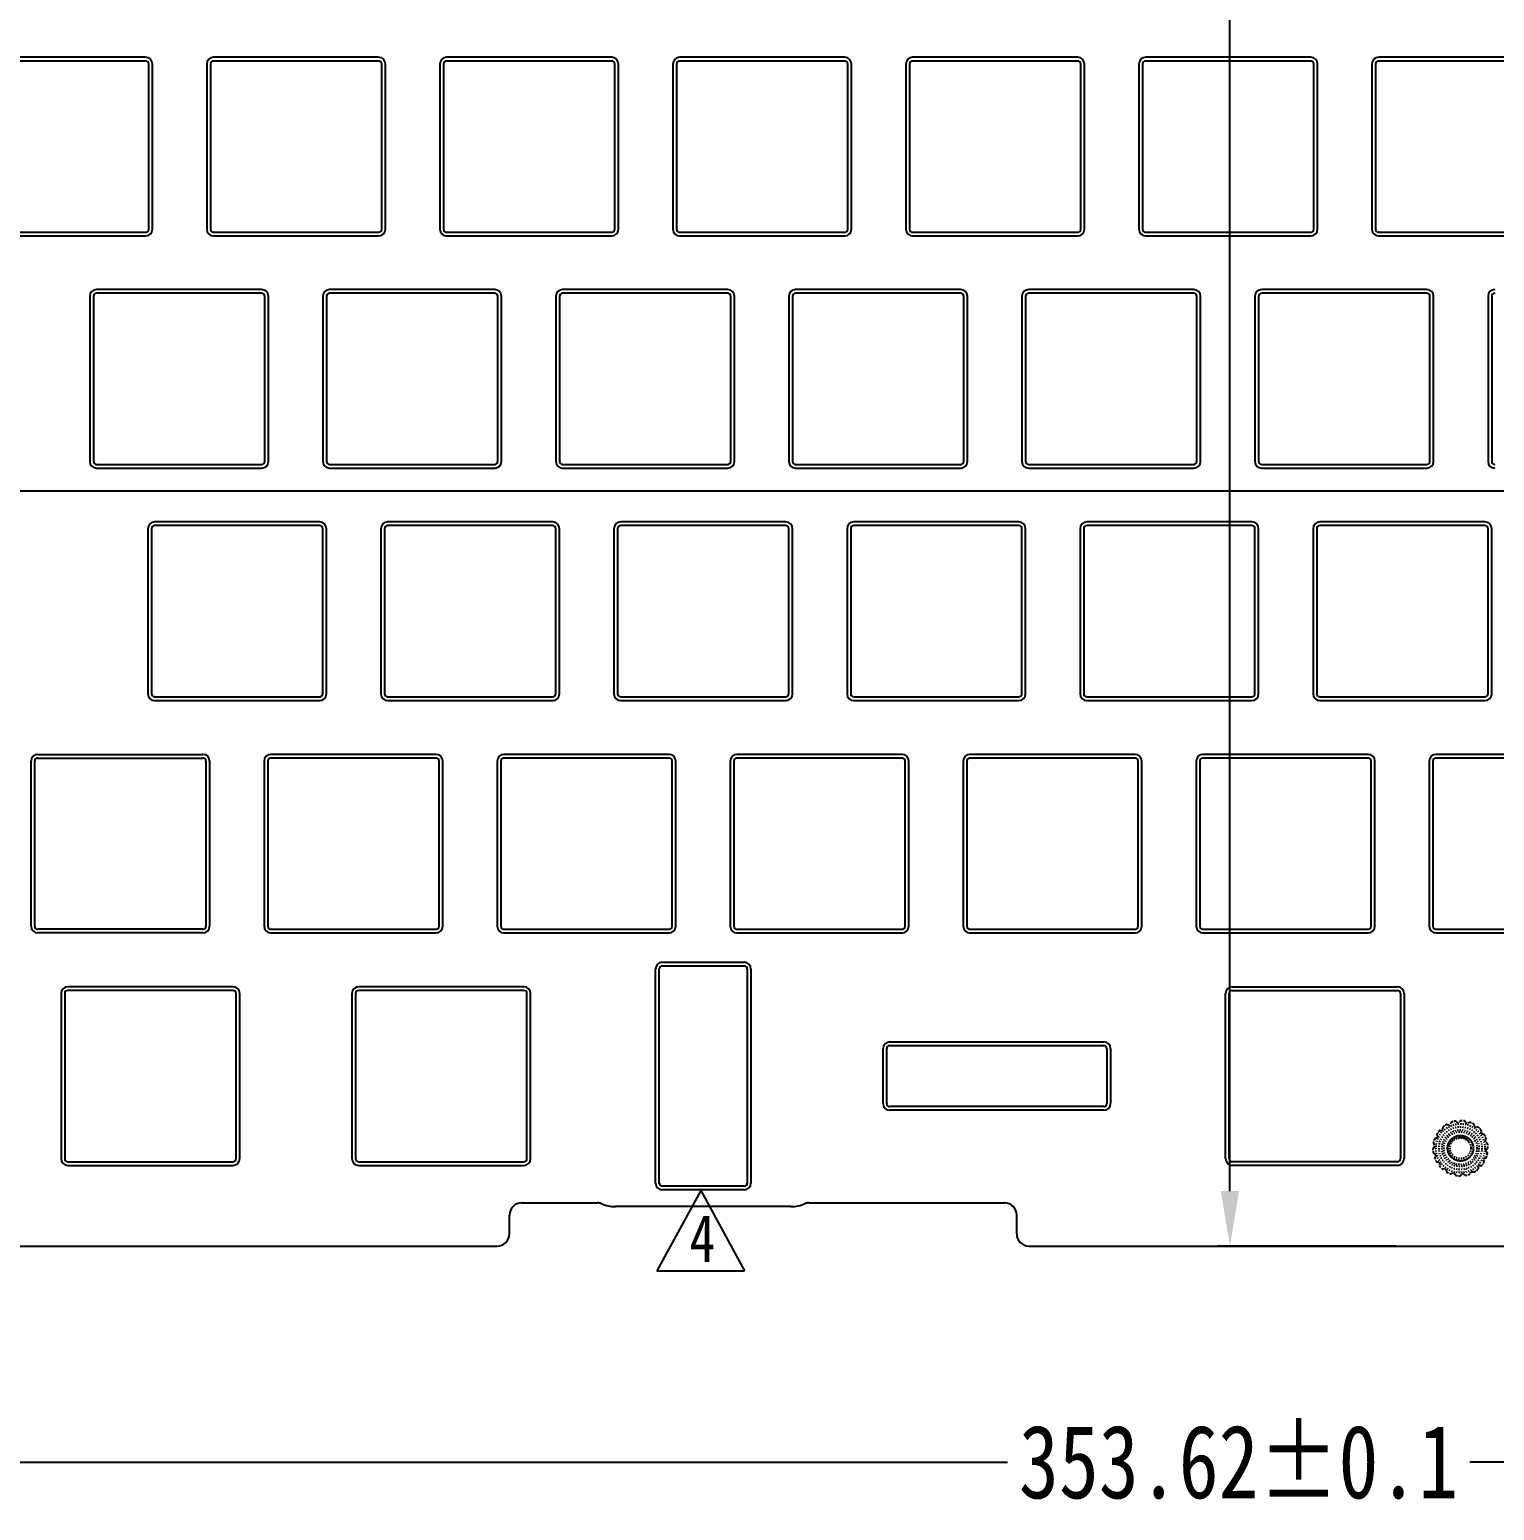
# Model space of a CAD drawing. Header units: inches. Extents: x 87 to 1202, y -45 to 350.
# Drawn here: x 838.8 to 958.5, y 121.7 to 242.8 of the extents above; entities that cross this region are included whole.
import ezdxf

# ---------------------------------------------------------------- set-up
doc = ezdxf.new("R2010")
doc.units = ezdxf.units.IN
doc.header["$LTSCALE"] = 0.909449
doc.header["$MEASUREMENT"] = 0
doc.header["$PDMODE"] = 3
doc.header["$PDSIZE"] = 0.3125
doc.linetypes.add('HIDDEN', pattern=[0.2, 0.1, -0.1])
doc.linetypes.add('PHANTOM', pattern=[0.8, 0.45, -0.05, 0.1, -0.05, 0.1, -0.05])
doc.layers.get('0').update_dxf_attribs({"linetype": 'CONTINUOUS'})
doc.layers.get('Defpoints').update_dxf_attribs({"linetype": 'CONTINUOUS'})
doc.layers.add('DEFAULT_2', color=8, linetype='HIDDEN')
doc.layers.add('DEFAULT_3', color=7, linetype='PHANTOM')
doc.styles.get("Standard").update_dxf_attribs({"font": 'txt', "width": 0.8})
doc.dimstyles.get("Standard").update_dxf_attribs({"dimtxt": 6, "dimasz": 4.5, "dimexe": 1, "dimexo": 1, "dimgap": 0.09, "dimtad": 0, "dimzin": 1, "dimdsep": 46, "dimtxsty": 'STANDARD', "dimcen": 0.09, "dimclrd": 5, "dimclre": 5, "dimclrt": 1, "dimadec": 0, "dimazin": 0, "dimtp": 0.01, "dimtm": 0.01, "dimtfac": 1, "dimtofl": 0, "dimtmove": 0, "dimatfit": 3, "dimfxl": 1, "dimtolj": 1, "dimtzin": 4, "dimarcsym": 0})

# ---------------------------------------------------------------- blocks, each defined once
blk = doc.blocks.new('*D8')
at = {"layer": 'DEFAULT_3', "color": 3, "linetype": 'ByBlock', "lineweight": -2}
for p, q in [((769.86, 206.73), (769.86, 204.03)), ((1127.08, 206.23), (1127.08, 204.03)), ((769.86, 205.03), (764.05, 205.03)), ((1122.58, 205.03), (774.36, 205.03))]:
    blk.add_line(p, q, dxfattribs=at)
at = {"layer": 'DEFAULT_3', "color": 3, "linetype": 'ByBlock'}
for points in [[(774.36, 205.78), (774.36, 204.28), (769.86, 205.03)], [(1122.58, 205.78), (1122.58, 204.28), (1127.08, 205.03)]]:
    blk.add_solid(points, dxfattribs=at)
at = {"layer": 'Defpoints', "color": 0, "linetype": 'ByBlock'}
for p in [(769.86, 207.73), (1127.08, 207.23), (1127.08, 205.03)]:
    blk.add_point(p, dxfattribs=at)
at = {"layer": 'DEFAULT_3', "color": 3, "linetype": 'ByBlock', "insert": (746.4, 205.03), "char_height": 6, "attachment_point": 5}
blk.add_mtext('\\A1;357.22{\\H0.7x;\\S+0.1^ -0.2;}', dxfattribs=at)
blk = doc.blocks.new('*D9')
at = {"layer": 'DEFAULT_3', "color": 3, "linetype": 'ByBlock', "lineweight": -2}
for p, q in [((771.66, 146.84), (771.66, 124.64)), ((1125.28, 142.61), (1125.28, 124.64)), ((776.16, 125.64), (918.75, 125.64)), ((1120.78, 125.64), (956.53, 125.64))]:
    blk.add_line(p, q, dxfattribs=at)
at = {"layer": 'DEFAULT_3', "color": 3, "linetype": 'ByBlock'}
for points in [[(776.16, 126.39), (776.16, 124.89), (771.66, 125.64)], [(1120.78, 126.39), (1120.78, 124.89), (1125.28, 125.64)]]:
    blk.add_solid(points, dxfattribs=at)
at = {"layer": 'Defpoints', "color": 0, "linetype": 'ByBlock'}
for p in [(771.66, 147.84), (1125.28, 143.61), (771.66, 125.64)]:
    blk.add_point(p, dxfattribs=at)
at = {"layer": 'DEFAULT_3', "color": 3, "linetype": 'ByBlock', "insert": (937.64, 125.64), "char_height": 6, "attachment_point": 5}
blk.add_mtext('\\A1;353.62%%P0.1', dxfattribs=at)
blk = doc.blocks.new('*D12')
at = {"layer": 'DEFAULT_3', "color": 3, "linetype": 'ByBlock', "lineweight": -2}
for p, q in [((936.93, 271.76), (936.93, 276.26)), ((946.5, 271.76), (935.93, 271.76)), ((936.93, 147.81), (936.93, 267.26)), ((950.5, 143.31), (935.93, 143.31))]:
    blk.add_line(p, q, dxfattribs=at)
at = {"layer": 'DEFAULT_3', "color": 3, "linetype": 'ByBlock'}
for points in [[(936.18, 267.26), (937.68, 267.26), (936.93, 271.76)], [(936.18, 147.81), (937.68, 147.81), (936.93, 143.31)]]:
    blk.add_solid(points, dxfattribs=at)
at = {"layer": 'Defpoints', "color": 0, "linetype": 'ByBlock'}
for p in [(936.93, 271.76), (947.5, 271.76), (951.5, 143.31)]:
    blk.add_point(p, dxfattribs=at)
at = {"layer": 'DEFAULT_3', "color": 3, "linetype": 'ByBlock', "insert": (936.93, 294.35), "char_height": 6, "attachment_point": 5, "rotation": 90}
blk.add_mtext('\\A1;128.44%%P0.1', dxfattribs=at)

msp = doc.modelspace()

# ---------------------------------------------------------------- linework, layer by layer
at = {"color": 7, "linetype": 'Continuous'}
for p, q in [((848.291, 240.496), (834.791, 240.496)), ((848.291, 240.196), (834.791, 240.196)), ((848.541, 226.446), (848.541, 239.946)), ((848.841, 226.446), (848.841, 239.946)), ((853.291, 239.946), (853.291, 226.446)), ((853.591, 239.946), (853.591, 226.446)), ((867.341, 240.496), (853.841, 240.496)), ((867.341, 240.196), (853.841, 240.196)), ((867.591, 226.446), (867.591, 239.946)), ((867.891, 226.446), (867.891, 239.946)), ((872.341, 239.946), (872.341, 226.446)), ((872.641, 239.946), (872.641, 226.446)), ((886.391, 240.496), (872.891, 240.496)), ((886.391, 240.196), (872.891, 240.196)), ((886.641, 226.446), (886.641, 239.946)), ((886.941, 226.446), (886.941, 239.946)), ((891.391, 239.946), (891.391, 226.446)), ((891.691, 239.946), (891.691, 226.446)), ((905.441, 240.496), (891.941, 240.496)), ((905.441, 240.196), (891.941, 240.196)), ((905.691, 226.446), (905.691, 239.946)), ((905.991, 226.446), (905.991, 239.946)), ((910.441, 239.946), (910.441, 226.446)), ((910.741, 239.946), (910.741, 226.446)), ((924.491, 240.496), (910.991, 240.496)), ((924.491, 240.196), (910.991, 240.196)), ((924.741, 226.446), (924.741, 239.946)), ((925.041, 226.446), (925.041, 239.946)), ((929.491, 239.946), (929.491, 226.446)), ((929.791, 239.946), (929.791, 226.446)), ((943.541, 240.496), (930.041, 240.496)), ((943.541, 240.196), (930.041, 240.196)), ((943.791, 226.446), (943.791, 239.946)), ((944.091, 226.446), (944.091, 239.946)), ((948.541, 239.946), (948.541, 226.446)), ((948.841, 239.946), (948.841, 226.446)), ((962.591, 240.496), (949.091, 240.496)), ((962.591, 240.196), (949.091, 240.196)), ((834.791, 226.196), (848.291, 226.196)), ((834.791, 225.896), (848.291, 225.896)), ((853.841, 226.196), (867.341, 226.196)), ((853.841, 225.896), (867.341, 225.896)), ((872.891, 226.196), (886.391, 226.196)), ((872.891, 225.896), (886.391, 225.896)), ((891.941, 226.196), (905.441, 226.196)), ((891.941, 225.896), (905.441, 225.896)), ((910.991, 226.196), (924.491, 226.196)), ((910.991, 225.896), (924.491, 225.896)), ((930.041, 226.196), (943.541, 226.196)), ((930.041, 225.896), (943.541, 225.896)), ((949.091, 226.196), (962.591, 226.196)), ((949.091, 225.896), (962.591, 225.896)), ((843.726, 220.961), (843.726, 207.461)), ((844.026, 220.961), (844.026, 207.461)), ((857.776, 221.511), (844.276, 221.511)), ((857.776, 221.211), (844.276, 221.211)), ((858.026, 207.461), (858.026, 220.961)), ((858.326, 207.461), (858.326, 220.961)), ((862.776, 220.961), (862.776, 207.461)), ((863.076, 220.961), (863.076, 207.461)), ((876.826, 221.511), (863.326, 221.511)), ((876.826, 221.211), (863.326, 221.211)), ((877.076, 207.461), (877.076, 220.961)), ((877.376, 207.461), (877.376, 220.961)), ((881.826, 220.961), (881.826, 207.461)), ((882.126, 220.961), (882.126, 207.461)), ((895.876, 221.511), (882.376, 221.511)), ((895.876, 221.211), (882.376, 221.211)), ((896.126, 207.461), (896.126, 220.961)), ((896.426, 207.461), (896.426, 220.961)), ((900.876, 220.961), (900.876, 207.461)), ((901.176, 220.961), (901.176, 207.461)), ((914.926, 221.511), (901.426, 221.511)), ((914.926, 221.211), (901.426, 221.211)), ((915.176, 207.461), (915.176, 220.961)), ((915.476, 207.461), (915.476, 220.961)), ((919.926, 220.961), (919.926, 207.461)), ((920.226, 220.961), (920.226, 207.461)), ((933.976, 221.511), (920.476, 221.511)), ((933.976, 221.211), (920.476, 221.211)), ((934.226, 207.461), (934.226, 220.961)), ((934.526, 207.461), (934.526, 220.961)), ((938.976, 220.961), (938.976, 207.461)), ((939.276, 220.961), (939.276, 207.461)), ((953.026, 221.511), (939.526, 221.511)), ((953.026, 221.211), (939.526, 221.211)), ((953.276, 207.461), (953.276, 220.961)), ((953.576, 207.461), (953.576, 220.961)), ((958.026, 220.961), (958.026, 207.461)), ((958.326, 220.961), (958.326, 207.461)), ((844.276, 207.211), (857.776, 207.211)), ((863.326, 207.211), (876.826, 207.211)), ((882.376, 207.211), (895.876, 207.211)), ((901.426, 207.211), (914.926, 207.211)), ((920.476, 207.211), (933.976, 207.211)), ((939.526, 207.211), (953.026, 207.211)), ((844.276, 206.911), (857.776, 206.911)), ((863.326, 206.911), (876.826, 206.911)), ((882.376, 206.911), (895.876, 206.911)), ((901.426, 206.911), (914.926, 206.911)), ((920.476, 206.911), (933.976, 206.911)), ((939.526, 206.911), (953.026, 206.911)), ((862.526, 202.511), (849.026, 202.511)), ((862.526, 202.211), (849.026, 202.211)), ((881.576, 202.511), (868.076, 202.511)), ((881.576, 202.211), (868.076, 202.211)), ((900.626, 202.511), (887.126, 202.511)), ((900.626, 202.211), (887.126, 202.211)), ((919.676, 202.511), (906.176, 202.511)), ((919.676, 202.211), (906.176, 202.211)), ((938.726, 202.511), (925.226, 202.511)), ((938.726, 202.211), (925.226, 202.211)), ((957.776, 202.511), (944.276, 202.511)), ((957.776, 202.211), (944.276, 202.211)), ((848.476, 201.961), (848.476, 188.461)), ((848.776, 201.961), (848.776, 188.461)), ((862.776, 188.461), (862.776, 201.961)), ((863.076, 188.461), (863.076, 201.961)), ((867.526, 201.961), (867.526, 188.461)), ((867.826, 201.961), (867.826, 188.461)), ((881.826, 188.461), (881.826, 201.961)), ((882.126, 188.461), (882.126, 201.961)), ((886.576, 201.961), (886.576, 188.461)), ((886.876, 201.961), (886.876, 188.461)), ((900.876, 188.461), (900.876, 201.961)), ((901.176, 188.461), (901.176, 201.961)), ((905.626, 201.961), (905.626, 188.461)), ((905.926, 201.961), (905.926, 188.461)), ((919.926, 188.461), (919.926, 201.961)), ((920.226, 188.461), (920.226, 201.961)), ((924.676, 201.961), (924.676, 188.461)), ((924.976, 201.961), (924.976, 188.461)), ((938.976, 188.461), (938.976, 201.961)), ((939.276, 188.461), (939.276, 201.961)), ((943.726, 201.961), (943.726, 188.461)), ((944.026, 201.961), (944.026, 188.461)), ((958.026, 188.461), (958.026, 201.961)), ((958.326, 188.461), (958.326, 201.961)), ((849.026, 188.211), (862.526, 188.211)), ((849.026, 187.911), (862.526, 187.911)), ((868.076, 188.211), (881.576, 188.211)), ((868.076, 187.911), (881.576, 187.911)), ((887.126, 188.211), (900.626, 188.211)), ((887.126, 187.911), (900.626, 187.911)), ((906.176, 188.211), (919.676, 188.211)), ((906.176, 187.911), (919.676, 187.911)), ((925.226, 188.211), (938.726, 188.211)), ((925.226, 187.911), (938.726, 187.911)), ((944.276, 188.211), (957.776, 188.211)), ((944.276, 187.911), (957.776, 187.911)), ((838.926, 169.461), (838.926, 182.961)), ((839.226, 169.461), (839.226, 182.961)), ((839.476, 183.511), (852.976, 183.511)), ((839.476, 183.211), (852.976, 183.211)), ((853.226, 182.961), (853.226, 169.461)), ((853.526, 182.961), (853.526, 169.461)), ((857.976, 182.961), (857.976, 169.461)), ((858.276, 182.961), (858.276, 169.461)), ((872.026, 183.511), (858.526, 183.511)), ((872.026, 183.211), (858.526, 183.211)), ((872.276, 169.461), (872.276, 182.961)), ((872.576, 169.461), (872.576, 182.961)), ((877.026, 182.961), (877.026, 169.461)), ((877.326, 182.961), (877.326, 169.461)), ((891.076, 183.511), (877.576, 183.511)), ((891.076, 183.211), (877.576, 183.211)), ((891.326, 169.461), (891.326, 182.961)), ((891.626, 169.461), (891.626, 182.961)), ((896.076, 182.961), (896.076, 169.461)), ((896.376, 182.961), (896.376, 169.461)), ((910.126, 183.511), (896.626, 183.511)), ((910.126, 183.211), (896.626, 183.211)), ((910.376, 169.461), (910.376, 182.961)), ((910.676, 169.461), (910.676, 182.961)), ((915.126, 182.961), (915.126, 169.461)), ((915.426, 182.961), (915.426, 169.461)), ((929.176, 183.511), (915.676, 183.511)), ((929.176, 183.211), (915.676, 183.211)), ((929.426, 169.461), (929.426, 182.961)), ((929.726, 169.461), (929.726, 182.961)), ((934.176, 182.961), (934.176, 169.461)), ((934.476, 182.961), (934.476, 169.461)), ((948.226, 183.511), (934.726, 183.511)), ((948.226, 183.211), (934.726, 183.211)), ((948.476, 169.461), (948.476, 182.961)), ((948.776, 169.461), (948.776, 182.961)), ((953.226, 182.961), (953.226, 169.461)), ((953.526, 182.961), (953.526, 169.461)), ((967.276, 183.511), (953.776, 183.511)), ((967.276, 183.211), (953.776, 183.211)), ((852.976, 169.211), (839.476, 169.211)), ((852.976, 168.911), (839.476, 168.911)), ((858.526, 169.211), (872.026, 169.211)), ((858.526, 168.911), (872.026, 168.911)), ((877.576, 169.211), (891.076, 169.211)), ((877.576, 168.911), (891.076, 168.911)), ((896.626, 169.211), (910.126, 169.211)), ((896.626, 168.911), (910.126, 168.911)), ((915.676, 169.211), (929.176, 169.211)), ((915.676, 168.911), (929.176, 168.911)), ((934.726, 169.211), (948.226, 169.211)), ((934.726, 168.911), (948.226, 168.911)), ((953.776, 169.211), (967.276, 169.211)), ((953.776, 168.911), (967.276, 168.911)), ((890.521, 166.511), (897.221, 166.511)), ((890.521, 166.211), (897.221, 166.211)), ((841.381, 163.961), (841.381, 150.461)), ((841.681, 163.961), (841.681, 150.461)), ((855.431, 164.511), (841.931, 164.511)), ((855.431, 164.211), (841.931, 164.211)), ((855.681, 150.461), (855.681, 163.961)), ((855.981, 150.461), (855.981, 163.961)), ((865.161, 163.961), (865.161, 150.461)), ((865.461, 163.961), (865.461, 150.461)), ((879.211, 164.511), (865.711, 164.511)), ((879.211, 164.211), (865.711, 164.211)), ((879.461, 150.461), (879.461, 163.961)), ((879.761, 150.461), (879.761, 163.961)), ((936.571, 150.461), (936.571, 163.961)), ((936.871, 150.461), (936.871, 163.961)), ((937.121, 164.511), (950.621, 164.511)), ((937.121, 164.211), (950.621, 164.211)), ((950.871, 163.961), (950.871, 150.461)), ((951.171, 163.961), (951.171, 150.461)), ((909.121, 160.011), (926.621, 160.011)), ((908.571, 154.961), (908.571, 159.461)), ((908.871, 154.961), (908.871, 159.461)), ((909.121, 159.711), (926.621, 159.711)), ((926.871, 159.461), (926.871, 154.961)), ((927.171, 159.461), (927.171, 154.961)), ((926.621, 154.711), (909.121, 154.711)), ((926.621, 154.411), (909.121, 154.411)), ((841.931, 150.211), (855.431, 150.211)), ((865.711, 150.211), (879.211, 150.211)), ((950.621, 150.211), (937.121, 150.211)), ((841.931, 149.911), (855.431, 149.911)), ((865.711, 149.911), (879.211, 149.911)), ((950.621, 149.911), (937.121, 149.911)), ((879.03, 146.841), (885.235, 146.841)), ((878.03, 144.311), (878.03, 145.841)), ((919.495, 144.311), (919.495, 145.841)), ((813.145, 143.311), (877.03, 143.311)), ((920.495, 143.311), (982.495, 143.311))]:
    msp.add_line(p, q, dxfattribs=at)
at = {"linetype": 'Continuous'}
for p, q in [((889.971, 148.461), (889.971, 165.961)), ((890.271, 148.461), (890.271, 165.961)), ((897.471, 165.961), (897.471, 148.461)), ((897.771, 165.961), (897.771, 148.461)), ((901.038, 146.541), (886.704, 146.541)), ((902.507, 146.841), (918.495, 146.841))]:
    msp.add_line(p, q, dxfattribs=at)
for p, q in [((893.667, 147.861), (890.089, 141.284)), ((893.667, 147.861), (897.246, 141.284)), ((890.089, 141.284), (897.246, 141.284))]:
    msp.add_line(p, q)
at = {"color": 1, "linetype": 'Continuous'}
for p, q in [((897.221, 148.211), (890.521, 148.211)), ((897.221, 147.911), (890.521, 147.911))]:
    msp.add_line(p, q, dxfattribs=at)
at = {"color": 7, "linetype": 'Continuous'}
for centre, radius, start, end in [((848.291, 239.946), 0.55, 0.00002, 89.99998), ((848.291, 239.946), 0.25, 0, 89.99997), ((853.841, 239.946), 0.55, 90.00002, 179.99998), ((853.841, 239.946), 0.25, 89.99997, 179.99997), ((867.341, 239.946), 0.55, 0.00002, 89.99998), ((867.341, 239.946), 0.25, 0, 89.99997), ((872.891, 239.946), 0.55, 90.00002, 179.99998), ((872.891, 239.946), 0.25, 89.99997, 179.99997), ((886.391, 239.946), 0.55, 0.00002, 89.99998), ((886.391, 239.946), 0.25, 0, 89.99997), ((891.941, 239.946), 0.55, 90.00002, 179.99998), ((891.941, 239.946), 0.25, 89.99997, 179.99997), ((905.441, 239.946), 0.55, 0.00002, 89.99998), ((905.441, 239.946), 0.25, 0, 89.99997), ((910.991, 239.946), 0.55, 90.00002, 179.99998), ((910.991, 239.946), 0.25, 89.99997, 179.99997), ((924.491, 239.946), 0.55, 0.00002, 89.99998), ((924.491, 239.946), 0.25, 0, 89.99997), ((930.041, 239.946), 0.55, 90.00002, 179.99998), ((930.041, 239.946), 0.25, 89.99997, 179.99997), ((943.541, 239.946), 0.55, 0.00002, 89.99998), ((943.541, 239.946), 0.25, 0, 89.99997), ((949.091, 239.946), 0.55, 90.00002, 179.99998), ((949.091, 239.946), 0.25, 89.99997, 179.99997), ((848.291, 226.446), 0.55, 270.00002, 359.99998), ((848.291, 226.446), 0.25, 269.99997, 0), ((853.841, 226.446), 0.55, 180.00002, 269.99998), ((853.841, 226.446), 0.25, 179.99997, 269.99997), ((867.341, 226.446), 0.55, 270.00002, 359.99998), ((867.341, 226.446), 0.25, 269.99997, 0), ((872.891, 226.446), 0.55, 180.00002, 269.99998), ((872.891, 226.446), 0.25, 179.99997, 269.99997), ((886.391, 226.446), 0.55, 270.00002, 359.99998), ((886.391, 226.446), 0.25, 269.99997, 0), ((891.941, 226.446), 0.55, 180.00002, 269.99998), ((891.941, 226.446), 0.25, 179.99997, 269.99997), ((905.441, 226.446), 0.55, 270.00002, 359.99998), ((905.441, 226.446), 0.25, 269.99997, 0), ((910.991, 226.446), 0.55, 180.00002, 269.99998), ((910.991, 226.446), 0.25, 179.99997, 269.99997), ((924.491, 226.446), 0.55, 270.00002, 359.99998), ((924.491, 226.446), 0.25, 269.99997, 0), ((930.041, 226.446), 0.55, 180.00002, 269.99998), ((930.041, 226.446), 0.25, 179.99997, 269.99997), ((943.541, 226.446), 0.55, 270.00002, 359.99998), ((943.541, 226.446), 0.25, 269.99997, 0), ((949.091, 226.446), 0.55, 180.00002, 269.99998), ((949.091, 226.446), 0.25, 179.99997, 269.99997), ((844.276, 220.961), 0.55, 90.00002, 179.99998), ((844.276, 220.961), 0.25, 89.99997, 179.99997), ((857.776, 220.961), 0.55, 0.00002, 89.99998), ((857.776, 220.961), 0.25, 0, 89.99997), ((863.326, 220.961), 0.55, 90.00002, 179.99998), ((863.326, 220.961), 0.25, 89.99997, 179.99997), ((876.826, 220.961), 0.55, 0.00002, 89.99998), ((876.826, 220.961), 0.25, 0, 89.99997), ((882.376, 220.961), 0.55, 90.00002, 179.99998), ((882.376, 220.961), 0.25, 89.99997, 179.99997), ((895.876, 220.961), 0.55, 0.00002, 89.99998), ((895.876, 220.961), 0.25, 0, 89.99997), ((901.426, 220.961), 0.55, 90.00002, 179.99998), ((901.426, 220.961), 0.25, 89.99997, 179.99997), ((914.926, 220.961), 0.55, 0.00002, 89.99998), ((914.926, 220.961), 0.25, 0, 89.99997), ((920.476, 220.961), 0.55, 90.00002, 179.99998), ((920.476, 220.961), 0.25, 89.99997, 179.99997), ((933.976, 220.961), 0.55, 0.00002, 89.99998), ((933.976, 220.961), 0.25, 0, 89.99997), ((939.526, 220.961), 0.55, 90.00002, 179.99998), ((939.526, 220.961), 0.25, 89.99997, 179.99997), ((953.026, 220.961), 0.55, 0.00002, 89.99998), ((953.026, 220.961), 0.25, 0, 89.99997), ((958.576, 220.961), 0.55, 90.00002, 179.99998), ((958.576, 220.961), 0.25, 89.99997, 179.99997), ((844.276, 207.461), 0.55, 180.00002, 269.99998), ((844.276, 207.461), 0.25, 179.99997, 269.99997), ((857.776, 207.461), 0.55, 270.00002, 359.99998), ((857.776, 207.461), 0.25, 269.99997, 0), ((863.326, 207.461), 0.55, 180.00002, 269.99998), ((863.326, 207.461), 0.25, 179.99997, 269.99997), ((876.826, 207.461), 0.55, 270.00002, 359.99998), ((876.826, 207.461), 0.25, 269.99997, 0), ((882.376, 207.461), 0.55, 180.00002, 269.99998), ((882.376, 207.461), 0.25, 179.99997, 269.99997), ((895.876, 207.461), 0.55, 270.00002, 359.99998), ((895.876, 207.461), 0.25, 269.99997, 0), ((901.426, 207.461), 0.55, 180.00002, 269.99998), ((901.426, 207.461), 0.25, 179.99997, 269.99997), ((914.926, 207.461), 0.55, 270.00002, 359.99998), ((914.926, 207.461), 0.25, 269.99997, 0), ((920.476, 207.461), 0.55, 180.00002, 269.99998), ((920.476, 207.461), 0.25, 179.99997, 269.99997), ((933.976, 207.461), 0.55, 270.00002, 359.99998), ((933.976, 207.461), 0.25, 269.99997, 0), ((939.526, 207.461), 0.55, 180.00002, 269.99998), ((939.526, 207.461), 0.25, 179.99997, 269.99997), ((953.026, 207.461), 0.55, 270.00002, 359.99998), ((953.026, 207.461), 0.25, 269.99997, 0), ((958.576, 207.461), 0.55, 180.00002, 269.99998), ((958.576, 207.461), 0.25, 179.99997, 269.99997), ((849.026, 201.961), 0.55, 90.00002, 179.99998), ((849.026, 201.961), 0.25, 89.99997, 179.99997), ((862.526, 201.961), 0.55, 0.00002, 89.99998), ((862.526, 201.961), 0.25, 0, 89.99997), ((868.076, 201.961), 0.55, 90.00002, 179.99998), ((868.076, 201.961), 0.25, 89.99997, 179.99997), ((881.576, 201.961), 0.55, 0.00002, 89.99998), ((881.576, 201.961), 0.25, 0, 89.99997), ((887.126, 201.961), 0.55, 90.00002, 179.99998), ((887.126, 201.961), 0.25, 89.99997, 179.99997), ((900.626, 201.961), 0.55, 0.00002, 89.99998), ((900.626, 201.961), 0.25, 0, 89.99997), ((906.176, 201.961), 0.55, 90.00002, 179.99998), ((906.176, 201.961), 0.25, 89.99997, 179.99997), ((919.676, 201.961), 0.55, 0.00002, 89.99998), ((919.676, 201.961), 0.25, 0, 89.99997), ((925.226, 201.961), 0.55, 90.00002, 179.99998), ((925.226, 201.961), 0.25, 89.99997, 179.99997), ((938.726, 201.961), 0.55, 0.00002, 89.99998), ((938.726, 201.961), 0.25, 0, 89.99997), ((944.276, 201.961), 0.55, 90.00002, 179.99998), ((944.276, 201.961), 0.25, 89.99997, 179.99997), ((957.776, 201.961), 0.55, 0.00002, 89.99998), ((957.776, 201.961), 0.25, 0, 89.99997), ((849.026, 188.461), 0.55, 180.00002, 269.99998), ((849.026, 188.461), 0.25, 179.99997, 269.99997), ((862.526, 188.461), 0.55, 270.00002, 359.99998), ((862.526, 188.461), 0.25, 269.99997, 0), ((868.076, 188.461), 0.55, 180.00002, 269.99998), ((868.076, 188.461), 0.25, 179.99997, 269.99997), ((881.576, 188.461), 0.55, 270.00002, 359.99998), ((881.576, 188.461), 0.25, 269.99997, 0), ((887.126, 188.461), 0.55, 180.00002, 269.99998), ((887.126, 188.461), 0.25, 179.99997, 269.99997), ((900.626, 188.461), 0.55, 270.00002, 359.99998), ((900.626, 188.461), 0.25, 269.99997, 0), ((906.176, 188.461), 0.55, 180.00002, 269.99998), ((906.176, 188.461), 0.25, 179.99997, 269.99997), ((919.676, 188.461), 0.55, 270.00002, 359.99998), ((919.676, 188.461), 0.25, 269.99997, 0), ((925.226, 188.461), 0.55, 180.00002, 269.99998), ((925.226, 188.461), 0.25, 179.99997, 269.99997), ((938.726, 188.461), 0.55, 270.00002, 359.99998), ((938.726, 188.461), 0.25, 269.99997, 0), ((944.276, 188.461), 0.55, 180.00002, 269.99998), ((944.276, 188.461), 0.25, 179.99997, 269.99997), ((957.776, 188.461), 0.55, 270.00002, 359.99998), ((957.776, 188.461), 0.25, 269.99997, 0), ((839.476, 182.961), 0.55, 90, 180), ((839.476, 182.961), 0.25, 90, 180), ((852.976, 182.961), 0.55, 0, 90), ((852.976, 182.961), 0.25, 0, 90), ((858.526, 182.961), 0.55, 90.00002, 179.99998), ((858.526, 182.961), 0.25, 89.99997, 179.99997), ((872.026, 182.961), 0.55, 0.00002, 89.99998), ((872.026, 182.961), 0.25, 0, 89.99997), ((877.576, 182.961), 0.55, 90.00002, 179.99998), ((877.576, 182.961), 0.25, 89.99997, 179.99997), ((891.076, 182.961), 0.55, 0.00002, 89.99998), ((891.076, 182.961), 0.25, 0, 89.99997), ((896.626, 182.961), 0.55, 90.00002, 179.99998), ((896.626, 182.961), 0.25, 89.99997, 179.99997), ((910.126, 182.961), 0.55, 0.00002, 89.99998), ((910.126, 182.961), 0.25, 0, 89.99997), ((915.676, 182.961), 0.55, 90.00002, 179.99998), ((915.676, 182.961), 0.25, 89.99997, 179.99997), ((929.176, 182.961), 0.55, 0.00002, 89.99998), ((929.176, 182.961), 0.25, 0, 89.99997), ((934.726, 182.961), 0.55, 90.00002, 179.99998), ((934.726, 182.961), 0.25, 89.99997, 179.99997), ((948.226, 182.961), 0.55, 0.00002, 89.99998), ((948.226, 182.961), 0.25, 0, 89.99997), ((953.776, 182.961), 0.55, 90.00002, 179.99998), ((953.776, 182.961), 0.25, 89.99997, 179.99997), ((839.476, 169.461), 0.55, 180, 270), ((839.476, 169.461), 0.25, 180, 270), ((852.976, 169.461), 0.55, 270, 0), ((852.976, 169.461), 0.25, 270, 0), ((858.526, 169.461), 0.55, 180.00002, 269.99998), ((858.526, 169.461), 0.25, 179.99997, 269.99997), ((872.026, 169.461), 0.55, 270.00002, 359.99998), ((872.026, 169.461), 0.25, 269.99997, 0), ((877.576, 169.461), 0.55, 180.00002, 269.99998), ((877.576, 169.461), 0.25, 179.99997, 269.99997), ((891.076, 169.461), 0.55, 270.00002, 359.99998), ((891.076, 169.461), 0.25, 269.99997, 0), ((896.626, 169.461), 0.55, 180.00002, 269.99998), ((896.626, 169.461), 0.25, 179.99997, 269.99997), ((910.126, 169.461), 0.55, 270.00002, 359.99998), ((910.126, 169.461), 0.25, 269.99997, 0), ((915.676, 169.461), 0.55, 180.00002, 269.99998), ((915.676, 169.461), 0.25, 179.99997, 269.99997), ((929.176, 169.461), 0.55, 270.00002, 359.99998), ((929.176, 169.461), 0.25, 269.99997, 0), ((934.726, 169.461), 0.55, 180.00002, 269.99998), ((934.726, 169.461), 0.25, 179.99997, 269.99997), ((948.226, 169.461), 0.55, 270.00002, 359.99998), ((948.226, 169.461), 0.25, 269.99997, 0), ((953.776, 169.461), 0.55, 180.00002, 269.99998), ((953.776, 169.461), 0.25, 179.99997, 269.99997), ((890.521, 165.961), 0.55, 90, 180), ((890.521, 165.961), 0.25, 90, 180), ((897.221, 165.961), 0.55, 0, 90), ((897.221, 165.961), 0.25, 360, 90), ((841.931, 163.961), 0.55, 90.00002, 179.99998), ((841.931, 163.961), 0.25, 89.99997, 179.99997), ((855.431, 163.961), 0.55, 0.00002, 89.99998), ((855.431, 163.961), 0.25, 0, 89.99997), ((865.711, 163.961), 0.55, 90.00002, 179.99998), ((865.711, 163.961), 0.25, 89.99997, 179.99997), ((879.211, 163.961), 0.55, 0.00002, 89.99998), ((879.211, 163.961), 0.25, 0, 89.99997), ((937.121, 163.961), 0.55, 90, 180), ((937.121, 163.961), 0.25, 90, 180), ((950.621, 163.961), 0.55, 0, 90), ((950.621, 163.961), 0.25, 360, 90), ((909.121, 159.461), 0.55, 90, 180), ((926.621, 159.461), 0.55, 0, 90), ((909.121, 159.461), 0.25, 90, 180), ((926.621, 159.461), 0.25, 360, 90), ((909.121, 154.961), 0.55, 180, 270), ((909.121, 154.961), 0.25, 180, 270), ((926.621, 154.961), 0.55, 270, 360), ((926.621, 154.961), 0.25, 270, 0), ((841.931, 150.461), 0.55, 180.00002, 269.99998), ((841.931, 150.461), 0.25, 179.99997, 269.99997), ((855.431, 150.461), 0.55, 270.00002, 359.99998), ((855.431, 150.461), 0.25, 269.99997, 0), ((865.711, 150.461), 0.55, 180.00002, 269.99998), ((865.711, 150.461), 0.25, 179.99997, 269.99997), ((879.211, 150.461), 0.55, 270.00002, 359.99998), ((879.211, 150.461), 0.25, 269.99997, 0), ((937.121, 150.461), 0.55, 180, 270), ((937.121, 150.461), 0.25, 180, 270), ((950.621, 150.461), 0.55, 270, 360), ((950.621, 150.461), 0.25, 270, 0), ((879.03, 145.841), 1, 90, 180), ((885.235, 146.091), 0.75, 66.92608, 90), ((918.495, 145.841), 1, 0, 90), ((877.03, 144.311), 1, 270, 0), ((920.495, 144.311), 1, 180, 270)]:
    msp.add_arc(centre, radius, start, end, dxfattribs=at)
at = {"linetype": 'Continuous'}
for centre, radius, start, end in [((890.521, 148.461), 0.55, 180, 270), ((890.521, 148.461), 0.25, 180, 270), ((897.221, 148.461), 0.55, 270, 360), ((897.221, 148.461), 0.25, 270, 0), ((886.704, 149.541), 3, 246.92608, 270), ((901.038, 149.541), 3, 270, 293.07392), ((902.507, 146.091), 0.75, 90, 113.07392)]:
    msp.add_arc(centre, radius, start, end, dxfattribs=at)
at = {"layer": 'DEFAULT_2', "color": 8, "linetype": 'HIDDEN'}
for p, q in [((954.094, 152.758), (954.224, 152.76)), ((954.323, 152.859), (954.324, 152.988)), ((954.812, 153.202), (954.683, 153.247)), ((954.985, 153.382), (954.939, 153.261)), ((955.517, 153.415), (955.41, 153.503)), ((955.741, 153.526), (955.656, 153.428)), ((956.252, 153.375), (956.181, 153.494)), ((956.5, 153.403), (956.387, 153.339)), ((956.929, 153.087), (956.903, 153.222)), ((957.171, 153.027), (957.043, 153.006)), ((957.466, 152.584), (957.488, 152.719)), ((953.655, 151.426), (953.55, 151.337)), ((953.585, 151.666), (953.667, 151.566)), ((953.822, 152.143), (953.693, 152.095)), ((953.838, 152.392), (953.881, 152.27)), ((955.771, 152.161), (955.771, 152.359)), ((957.674, 152.445), (957.546, 152.469)), ((957.799, 151.927), (957.866, 152.047)), ((957.947, 151.726), (957.835, 151.792)), ((953.707, 150.831), (953.595, 150.897)), ((953.743, 150.696), (953.676, 150.576)), ((953.996, 150.154), (953.868, 150.178)), ((957.661, 150.353), (957.704, 150.23)), ((957.72, 150.479), (957.849, 150.528)), ((957.875, 151.057), (957.957, 150.957)), ((957.887, 151.196), (957.991, 151.286)), ((954.076, 150.039), (954.054, 149.904)), ((954.499, 149.616), (954.371, 149.595)), ((954.613, 149.536), (954.639, 149.401)), ((955.155, 149.283), (955.042, 149.22)), ((955.29, 149.247), (955.36, 149.129)), ((955.886, 149.195), (955.801, 149.097)), ((956.025, 149.207), (956.132, 149.12)), ((956.603, 149.362), (956.557, 149.241)), ((956.729, 149.421), (956.859, 149.376)), ((957.219, 149.764), (957.218, 149.634)), ((957.448, 149.865), (957.318, 149.863))]:
    msp.add_line(p, q, dxfattribs=at)
for radius in [2, 1.75, 1.5, 1.35, 0.85]:
    msp.add_circle((955.771, 151.311), radius, dxfattribs=at)
for centre, radius, start, end in [((955.771, 151.311), 2.25, 141.21228, 148.78772), ((954.095, 152.658), 0.1, 90.68927, 141.21228), ((954.223, 152.86), 0.1, 270.68927, 359.31073), ((954.424, 152.987), 0.1, 128.78772, 179.31073), ((955.771, 151.311), 2.25, 121.21228, 128.78772), ((954.657, 153.15), 0.1, 70.68927, 121.21228), ((954.845, 153.296), 0.1, 250.68927, 339.31073), ((955.078, 153.347), 0.1, 108.78772, 159.31073), ((955.771, 151.311), 2.25, 101.21228, 108.78772), ((955.353, 153.42), 0.1, 50.68927, 101.21228), ((955.58, 153.493), 0.1, 230.68927, 319.31073), ((955.816, 153.461), 0.1, 88.78772, 139.31073), ((955.771, 151.311), 2.25, 81.21228, 88.78772), ((956.099, 153.436), 0.1, 30.68927, 81.21228), ((956.338, 153.427), 0.1, 210.68927, 299.31073), ((956.549, 153.316), 0.1, 68.78772, 119.31073), ((955.771, 151.311), 2.25, 61.21228, 68.78772), ((956.806, 153.196), 0.1, 10.68927, 61.21228), ((957.027, 153.105), 0.1, 190.68927, 279.31073), ((957.187, 152.929), 0.1, 48.78772, 99.31073), ((955.771, 151.311), 2.25, 41.21228, 48.78772), ((957.388, 152.728), 0.1, 350.68927, 41.21228), ((957.565, 152.567), 0.1, 170.68927, 259.31073), ((953.621, 151.266), 0.1, 130.68927, 181.21228), ((953.662, 151.729), 0.1, 168.78772, 219.31073), ((955.771, 151.311), 2.25, 161.21228, 168.78772), ((953.735, 152.004), 0.1, 110.68927, 161.21228), ((953.589, 151.502), 0.1, 310.68927, 39.31073), ((953.786, 152.237), 0.1, 290.68927, 19.31073), ((953.932, 152.426), 0.1, 148.78772, 199.31073), ((957.655, 152.347), 0.1, 28.78772, 79.31073), ((955.771, 151.311), 2.25, 21.21228, 28.78772), ((957.886, 151.878), 0.1, 150.68927, 239.31073), ((957.775, 152.089), 0.1, 330.68927, 21.21228), ((957.896, 151.64), 0.1, 8.78772, 59.31073), ((957.92, 151.357), 0.1, 310.68927, 1.21228), ((955.771, 151.311), 2.25, 1.21228, 8.78772), ((955.771, 151.311), 2.25, 181.21228, 188.78772), ((953.646, 150.983), 0.1, 188.78772, 239.31073), ((953.767, 150.533), 0.1, 150.68927, 201.21228), ((955.771, 151.311), 2.25, 201.21228, 208.78772), ((953.656, 150.745), 0.1, 330.68927, 59.31073), ((953.887, 150.276), 0.1, 208.78772, 259.31073), ((953.977, 150.055), 0.1, 350.68927, 79.31073), ((955.771, 151.311), 2.25, 321.21228, 328.78772), ((957.755, 150.386), 0.1, 110.68927, 199.31073), ((957.61, 150.197), 0.1, 328.78772, 19.31073), ((957.806, 150.619), 0.1, 290.68927, 341.21228), ((957.952, 151.121), 0.1, 130.68927, 219.31073), ((955.771, 151.311), 2.25, 341.21228, 348.78772), ((957.88, 150.893), 0.1, 348.78772, 39.31073), ((954.154, 149.895), 0.1, 170.68927, 221.21228), ((955.771, 151.311), 2.25, 221.21228, 228.78772), ((954.354, 149.694), 0.1, 228.78772, 279.31073), ((954.515, 149.518), 0.1, 10.68927, 99.31073), ((954.736, 149.427), 0.1, 190.68927, 241.21228), ((955.771, 151.311), 2.25, 241.21228, 248.78772), ((954.993, 149.307), 0.1, 248.78772, 299.31073), ((955.204, 149.196), 0.1, 30.68927, 119.31073), ((955.442, 149.187), 0.1, 210.68927, 261.21228), ((955.771, 151.311), 2.25, 261.21228, 268.78772), ((955.725, 149.162), 0.1, 268.78772, 319.31073), ((955.962, 149.13), 0.1, 50.68927, 139.31073), ((956.189, 149.202), 0.1, 230.68927, 281.21228), ((955.771, 151.311), 2.25, 281.21228, 288.78772), ((956.463, 149.276), 0.1, 288.78772, 339.31073), ((956.696, 149.327), 0.1, 70.68927, 159.31073), ((956.885, 149.473), 0.1, 250.68927, 301.21228), ((955.771, 151.311), 2.25, 301.21228, 308.78772), ((957.118, 149.636), 0.1, 308.78772, 359.31073), ((957.319, 149.763), 0.1, 90.68927, 179.31073), ((957.447, 149.965), 0.1, 270.68927, 321.21228)]:
    msp.add_arc(centre, radius, start, end, dxfattribs=at)
for points, knots in [([(955.771, 152.359), (955.867, 152.359), (956.06, 152.332), (956.326, 152.215), (956.552, 152.03), (956.717, 151.79), (956.812, 151.515), (956.828, 151.224), (956.765, 150.939), (956.625, 150.684), (956.423, 150.474), (956.17, 150.329), (955.935, 150.269), (955.742, 150.261), (955.551, 150.28), (955.364, 150.337), (955.196, 150.431), (955.081, 150.519), (954.979, 150.621), (954.891, 150.736), (954.821, 150.863), (954.768, 150.997), (954.735, 151.138), (954.72, 151.282), (954.726, 151.427), (954.752, 151.569), (954.797, 151.706), (954.861, 151.836), (954.941, 151.957), (955.038, 152.064), (955.148, 152.158), (955.27, 152.235), (955.402, 152.295), (955.587, 152.35), (955.781, 152.366), (955.972, 152.343), (956.158, 152.293), (956.332, 152.205), (956.482, 152.085), (956.615, 151.945), (956.742, 151.738), (956.822, 151.458), (956.821, 151.166), (956.718, 150.794), (956.4, 150.406), (955.924, 150.244), (955.54, 150.276), (955.266, 150.378), (955.032, 150.551), (954.882, 150.742), (954.797, 150.915), (954.738, 151.098), (954.716, 151.292), (954.734, 151.484), (954.779, 151.671), (954.862, 151.847), (954.978, 152.001), (955.08, 152.103), (955.196, 152.19), (955.322, 152.261), (955.456, 152.314), (955.597, 152.348), (955.741, 152.362), (955.886, 152.356), (956.028, 152.33), (956.165, 152.285), (956.295, 152.222), (956.416, 152.141), (956.524, 152.045), (956.617, 151.935), (956.694, 151.812), (956.755, 151.681), (956.796, 151.542), (956.825, 151.352), (956.812, 151.109), (956.718, 150.833), (956.552, 150.594), (956.328, 150.408), (956.061, 150.291), (955.772, 150.25), (955.484, 150.291), (955.216, 150.407), (954.992, 150.592), (954.825, 150.831), (954.73, 151.107), (954.713, 151.398), (954.756, 151.588), (954.79, 151.677)], [0, 0, 0, 0, 0.0156207, 0.0312417, 0.0468618, 0.0624828, 0.0781031, 0.0937235, 0.1093442, 0.1249647, 0.1405859, 0.1562066, 0.1718275, 0.1796564, 0.187485, 0.2031064, 0.2109353, 0.2187644, 0.2265933, 0.2344223, 0.2422506, 0.2500798, 0.2579085, 0.2657376, 0.273566, 0.2813951, 0.2892239, 0.2970531, 0.304882, 0.3127109, 0.3205401, 0.328369, 0.3361983, 0.3440269, 0.3596489, 0.3674779, 0.3753061, 0.3909275, 0.3987563, 0.4065849, 0.422206, 0.4378259, 0.4534474, 0.4690682, 0.5000189, 0.5309693, 0.5465897, 0.5622108, 0.5778305, 0.5934519, 0.6012804, 0.6091092, 0.6247304, 0.6325586, 0.6403878, 0.6560103, 0.6638391, 0.6716685, 0.6794976, 0.6873268, 0.6951557, 0.7029845, 0.7108136, 0.7186426, 0.7264716, 0.7343, 0.7421292, 0.7499578, 0.7577868, 0.765615, 0.7734441, 0.7812731, 0.7891022, 0.7969311, 0.8125525, 0.8281721, 0.8437932, 0.8594143, 0.8750359, 0.8906567, 0.9062774, 0.9218976, 0.9375176, 0.9531382, 0.968758, 0.9843791, 1, 1, 1, 1]), ([(955.085, 150.52), (955.012, 150.583), (954.884, 150.729), (954.78, 150.949), (954.735, 151.136), (954.716, 151.327), (954.742, 151.569), (954.85, 151.84), (955.03, 152.069), (955.263, 152.243), (955.536, 152.345), (955.827, 152.371), (956.113, 152.315), (956.373, 152.185), (956.588, 151.988), (956.716, 151.781), (956.781, 151.6), (956.811, 151.459), (956.821, 151.314), (956.812, 151.17), (956.783, 151.028), (956.718, 150.847), (956.617, 150.681), (956.485, 150.54), (956.372, 150.45), (956.248, 150.375), (956.115, 150.318), (955.975, 150.28), (955.832, 150.262), (955.687, 150.264), (955.544, 150.285), (955.405, 150.326), (955.23, 150.405), (955.073, 150.521), (954.943, 150.663), (954.836, 150.823), (954.762, 151.003), (954.727, 151.193), (954.718, 151.385), (954.758, 151.625), (954.86, 151.845), (954.977, 151.999), (955.112, 152.136), (955.315, 152.27), (955.593, 152.357), (955.884, 152.367), (956.167, 152.295), (956.42, 152.151), (956.59, 151.977), (956.693, 151.814), (956.774, 151.64), (956.827, 151.402), (956.815, 151.16), (956.766, 150.973), (956.691, 150.796), (956.581, 150.635), (956.442, 150.502), (956.285, 150.39), (956.107, 150.311), (955.919, 150.271), (955.774, 150.261), (955.63, 150.27), (955.488, 150.299), (955.352, 150.347), (955.224, 150.414), (955.106, 150.498), (955, 150.597), (954.909, 150.71), (954.81, 150.875), (954.747, 151.059), (954.722, 151.25), (954.723, 151.395), (954.745, 151.538), (954.786, 151.676), (954.845, 151.808), (954.947, 151.971), (955.083, 152.111), (955.242, 152.22), (955.415, 152.305), (955.651, 152.365), (955.942, 152.359), (956.22, 152.272), (956.465, 152.114), (956.657, 151.895), (956.783, 151.632), (956.831, 151.345), (956.805, 151.103), (956.746, 150.919), (956.662, 150.746), (956.514, 150.554), (956.357, 150.438), (956.273, 150.392)], [0, 0, 0, 0, 0.0156096, 0.031221, 0.0390447, 0.0468683, 0.0624787, 0.0780888, 0.0936992, 0.1093098, 0.1249201, 0.1405311, 0.156141, 0.1717516, 0.1873612, 0.2029723, 0.210796, 0.2186198, 0.2264437, 0.2342675, 0.242091, 0.2499147, 0.2655261, 0.2733497, 0.2811733, 0.2889973, 0.2968212, 0.3046448, 0.3124685, 0.3202923, 0.3281163, 0.33594, 0.3437638, 0.3593756, 0.3671993, 0.3750228, 0.390634, 0.3984577, 0.4062812, 0.4218922, 0.437502, 0.4453257, 0.4531497, 0.4687598, 0.4843705, 0.499981, 0.5155915, 0.5312022, 0.5468126, 0.5546364, 0.5624603, 0.57807, 0.5936809, 0.6015045, 0.6093282, 0.6249393, 0.632763, 0.6405865, 0.6561984, 0.6640219, 0.6718457, 0.6796696, 0.6874935, 0.6953171, 0.7031409, 0.7109647, 0.7187886, 0.7266122, 0.7344359, 0.7500473, 0.7578711, 0.7656947, 0.7735183, 0.7813423, 0.7891661, 0.7969897, 0.8126009, 0.8204246, 0.8282482, 0.8438586, 0.8594686, 0.8750795, 0.8906898, 0.9063003, 0.9219107, 0.937521, 0.9531313, 0.9609552, 0.9687788, 0.9843901, 1, 1, 1, 1]), ([(954.79, 151.677), (954.823, 151.767), (954.915, 151.939), (955.118, 152.147), (955.37, 152.294), (955.653, 152.365), (955.944, 152.358), (956.222, 152.271), (956.467, 152.113), (956.658, 151.893), (956.783, 151.63), (956.831, 151.342), (956.805, 151.1), (956.745, 150.917), (956.661, 150.744), (956.541, 150.59), (956.395, 150.465), (956.272, 150.388), (956.141, 150.328), (956.002, 150.286), (955.859, 150.264), (955.715, 150.262), (955.571, 150.28), (955.431, 150.317), (955.298, 150.373), (955.174, 150.447), (955.061, 150.537), (954.961, 150.642), (954.876, 150.76), (954.809, 150.888), (954.76, 151.024), (954.73, 151.165), (954.72, 151.31), (954.733, 151.502), (954.786, 151.689), (954.875, 151.86), (954.986, 152.017), (955.13, 152.149), (955.295, 152.248), (955.472, 152.323), (955.711, 152.37), (956.001, 152.347), (956.274, 152.245), (956.586, 152.018), (956.839, 151.584), (956.825, 151.082), (956.66, 150.733), (956.469, 150.512), (956.225, 150.353), (955.994, 150.28), (955.802, 150.261), (955.61, 150.269), (955.421, 150.316), (955.247, 150.4), (955.088, 150.508), (954.951, 150.647), (954.848, 150.809), (954.788, 150.941), (954.746, 151.079), (954.724, 151.222), (954.721, 151.367), (954.739, 151.511), (954.777, 151.65), (954.832, 151.784), (954.906, 151.908), (954.996, 152.021), (955.101, 152.121), (955.219, 152.205), (955.347, 152.273), (955.483, 152.322), (955.624, 152.352), (955.769, 152.362), (955.913, 152.353), (956.102, 152.314), (956.324, 152.216), (956.55, 152.032), (956.716, 151.792), (956.812, 151.517), (956.828, 151.226), (956.766, 150.942), (956.627, 150.685), (956.425, 150.475), (956.172, 150.33), (955.89, 150.257), (955.599, 150.265), (955.321, 150.351), (955.157, 150.457), (955.085, 150.52)], [0, 0, 0, 0, 0.0156206, 0.0312417, 0.0468618, 0.0624828, 0.0781032, 0.0937235, 0.1093442, 0.1249647, 0.140586, 0.1562066, 0.1718275, 0.1796564, 0.187485, 0.2031065, 0.2109353, 0.2187644, 0.2265933, 0.2344223, 0.2422506, 0.2500798, 0.2579085, 0.2657376, 0.2735661, 0.2813951, 0.289224, 0.2970531, 0.304882, 0.3127109, 0.3205401, 0.3283691, 0.3361983, 0.3440269, 0.359649, 0.367478, 0.3753061, 0.3909275, 0.3987563, 0.4065849, 0.4222061, 0.437826, 0.4534474, 0.4690682, 0.500019, 0.5309693, 0.5465897, 0.5622108, 0.5778305, 0.5934519, 0.6012804, 0.6091092, 0.6247304, 0.6325587, 0.6403878, 0.6560103, 0.6638391, 0.6716686, 0.6794976, 0.6873268, 0.6951557, 0.7029845, 0.7108136, 0.7186426, 0.7264716, 0.7343, 0.7421292, 0.7499578, 0.7577868, 0.765615, 0.7734441, 0.7812731, 0.7891022, 0.7969312, 0.8125525, 0.8281721, 0.8437932, 0.8594143, 0.8750359, 0.8906567, 0.9062774, 0.9218976, 0.9375176, 0.9531382, 0.968758, 0.9843791, 1, 1, 1, 1]), ([(956.273, 150.392), (956.191, 150.351), (956.016, 150.291), (955.74, 150.272), (955.513, 150.319), (955.345, 150.391), (955.187, 150.484), (955.018, 150.642), (954.896, 150.839), (954.835, 151.011), (954.799, 151.191), (954.8, 151.376), (954.841, 151.555), (954.891, 151.683), (954.959, 151.803), (955.043, 151.912), (955.142, 152.008), (955.254, 152.088), (955.376, 152.15), (955.507, 152.194), (955.642, 152.218), (955.78, 152.221), (955.917, 152.204), (956.049, 152.166), (956.174, 152.108), (956.326, 152.006), (956.421, 151.904), (956.472, 151.828)], [0, 0, 0, 0, 0.0624553, 0.1248968, 0.1873396, 0.218634, 0.2499241, 0.3123536, 0.3747813, 0.4060674, 0.4373525, 0.4997669, 0.5310491, 0.5623321, 0.5936153, 0.6248968, 0.6561756, 0.6874524, 0.7187309, 0.7500095, 0.7812895, 0.8125666, 0.8438407, 0.8751133, 0.9063832, 0.9376526, 1, 1, 1, 1]), ([(956.472, 151.828), (956.432, 151.879), (956.341, 151.973), (956.176, 152.079), (955.992, 152.145), (955.862, 152.161), (955.797, 152.161)], [0, 0, 0, 0, 0.2500181, 0.5000116, 0.7499864, 1, 1, 1, 1])]:
    msp.add_open_spline(points, degree=3, knots=knots, dxfattribs=at)
msp.add_open_spline([(956.414, 151.867), (956.434, 151.855), (956.453, 151.842), (956.472, 151.828)], degree=3, dxfattribs=at)

# ---------------------------------------------------------------- texts
at = {"insert": (892.745, 145.871), "char_height": 3.87513, "width": 15.95601, "attachment_point": 1}
msp.add_mtext('{\\fSimSun|b0|i0|c134|p2;4}', dxfattribs=at)

# ---------------------------------------------------------------- dimensions: what is measured, and where the dimension line sits
at = {"layer": 'DEFAULT_3', "linetype": 'ByBlock'}
dim = msp.add_linear_dim(base=(936.93, 271.755), p1=(951.495, 143.311), p2=(947.496, 271.755), angle=90, text='<>%%P0.1', dimstyle='STANDARD', override={"dimclrd": 3, "dimclre": 3, "dimclrt": 3, "dimtfillclr": 256}, dxfattribs=at)
dim.commit()
dim.dimension.update_dxf_attribs({"geometry": '*D12', "text_midpoint": (936.93, 294.345), "dimtype": 160})
for base, p1, p2, text, picture, middle in [((1127.078, 205.025), (769.859, 207.73), (1127.078, 207.233), '<>{\\H0.7x;\\S+0.1^ -0.2;}', '*D8', (746.397, 205.025)), ((771.659, 125.64), (1125.278, 143.611), (771.659, 147.841), '<>%%P0.1', '*D9', (937.644, 125.64))]:
    dim = msp.add_linear_dim(base=base, p1=p1, p2=p2, text=text, dimstyle='STANDARD', override={"dimclrd": 3, "dimclre": 3, "dimclrt": 3, "dimtfillclr": 256}, dxfattribs=at)
    dim.commit()
    dim.dimension.update_dxf_attribs({"geometry": picture, "text_midpoint": middle, "dimtype": 160})

doc.saveas('drawing.dxf')
